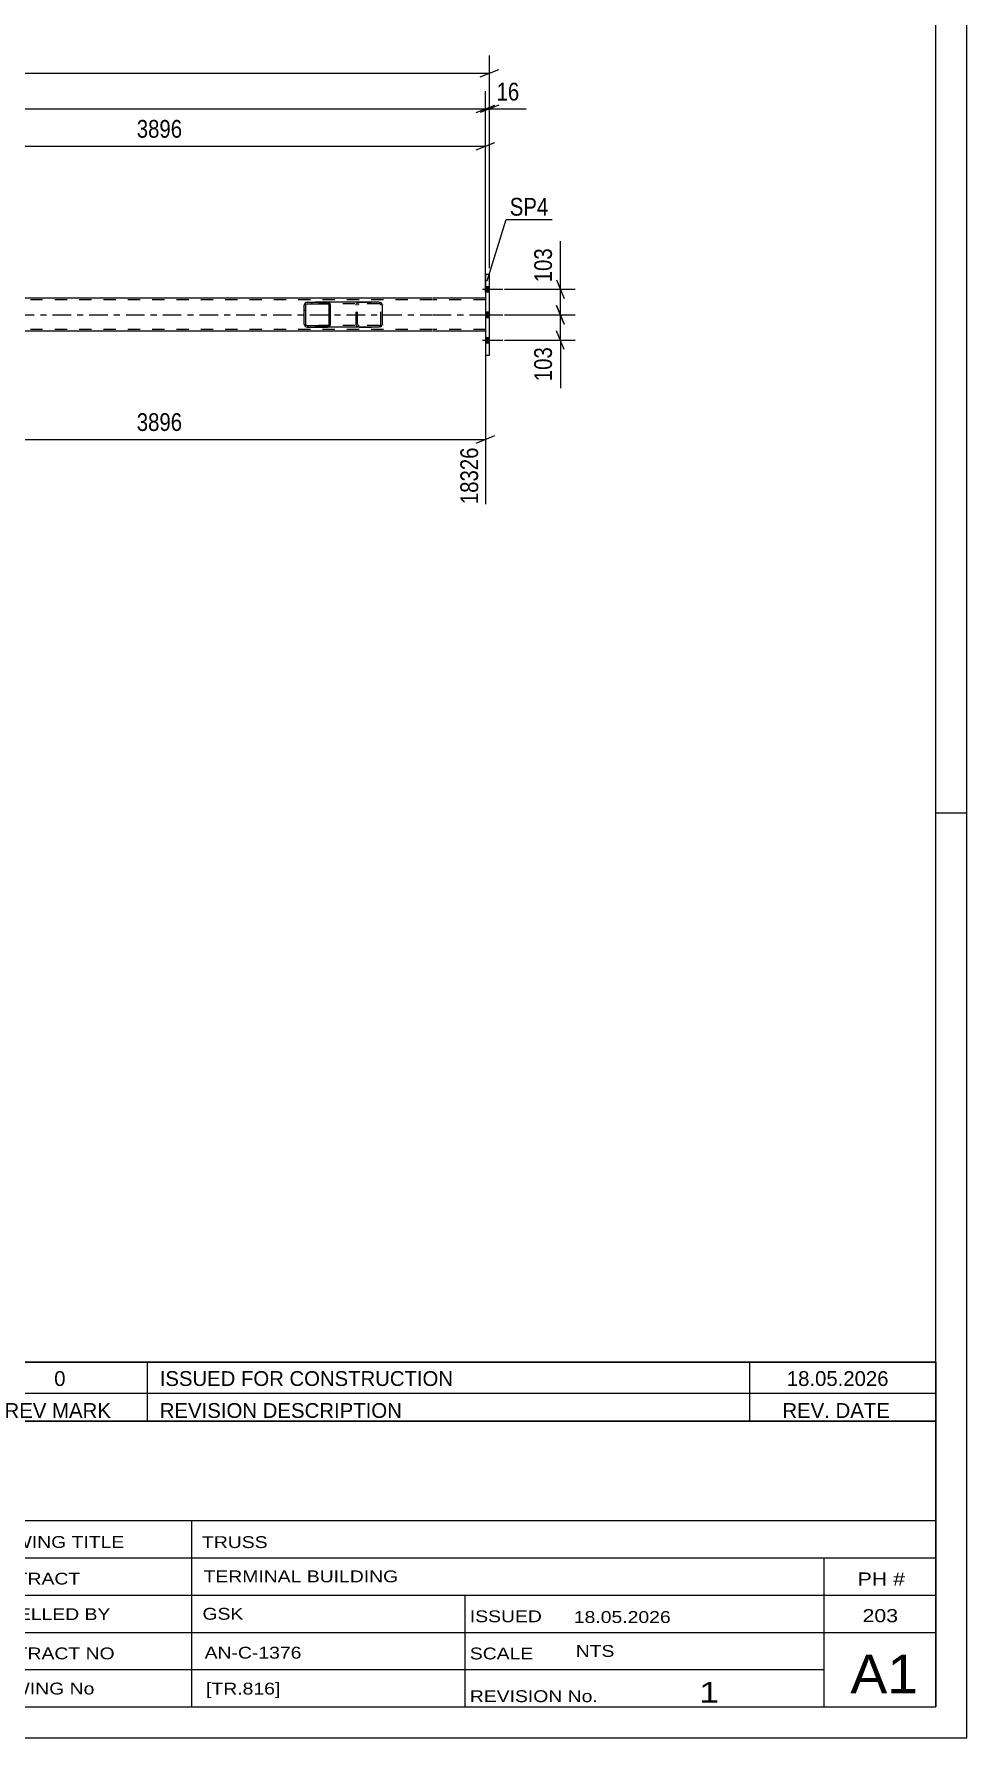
# Model space of a CAD drawing. Header units: millimetres. Extents: x 0 to 841, y 0 to 594.
# Drawn here: x 690.8 to 841, y 0 to 274.5 of the extents above; entities that cross this region are included whole.
import ezdxf

# ---------------------------------------------------------------- set-up
doc = ezdxf.new("R2010")
doc.units = ezdxf.units.MM
doc.linetypes.add('DXK_LINE_DOT2', pattern=[3.9198, 1.9599, -1.9599])
doc.linetypes.add('DXK_LINE_DOT3', pattern=[5.9187, 2.979, -0.9799, 0.9799, -0.9799])
doc.styles.add('Arial Narrow', font='ARIALN.TTF', dxfattribs={"height": 0.2})

# ---------------------------------------------------------------- blocks, each defined once
blk = doc.blocks.new('Unknown-272366397-1135')
at = {"color": 5, "linetype": 'Continuous'}
for p, q in [((841, 0), (841, 594)), ((836, 5), (836, 589)), ((841, 149), (836, 149)), ((5, 5), (836, 5)), ((0, 0), (841, 0))]:
    blk.add_line(p, q, dxfattribs=at)
blk = doc.blocks.new('Part-272366397-2436 - 2415')
at = {"color": 7, "linetype": 'DXK_LINE_DOT2'}
for p, q in [((754.86, 231.68), (95.95, 231.68)), ((763.48, 231.68), (754.96, 231.68)), ((763.48, 231.92), (763.48, 226.64)), ((754.86, 226.88), (95.95, 226.88)), ((763.48, 226.88), (754.96, 226.88))]:
    blk.add_line(p, q, dxfattribs=at)
at = {"color": 2, "linetype": 'Continuous'}
for p, q in [((754.86, 231.92), (663.62, 231.92)), ((763.48, 231.92), (754.96, 231.92)), ((754.86, 226.64), (237.94, 226.64)), ((763.48, 226.64), (754.96, 226.64))]:
    blk.add_line(p, q, dxfattribs=at)
at = {"color": 7, "linetype": 'DXK_LINE_DOT3'}
for p, q in [((95.95, 229.28), (754.86, 229.28)), ((754.96, 229.28), (763.48, 229.28))]:
    blk.add_line(p, q, dxfattribs=at)
blk = doc.blocks.new('Bolt-272366397-2454 - 2415')
at = {"linetype": 'Continuous'}
for points in [[(764.12, 232.94), (764.12, 233.82), (763.48, 233.82), (763.48, 232.94)], [(764.12, 232.94), (764.12, 233.82), (763.48, 233.82), (763.48, 232.94)], [(764.12, 232.94), (764.12, 233.82), (763.48, 233.82), (763.48, 232.94)], [(764.12, 228.84), (764.12, 229.72), (763.48, 229.72), (763.48, 228.84)], [(764.12, 228.84), (764.12, 229.72), (763.48, 229.72), (763.48, 228.84)], [(764.12, 224.74), (764.12, 225.62), (763.48, 225.62), (763.48, 224.74)], [(764.12, 224.74), (764.12, 225.62), (763.48, 225.62), (763.48, 224.74)], [(764.12, 224.74), (764.12, 225.62), (763.48, 225.62), (763.48, 224.74)]]:
    blk.add_hatch(color=1, dxfattribs=at).paths.add_polyline_path(points)
at = {"color": 1, "linetype": 'Continuous'}
for p, q in [((762.96, 233.38), (766.28, 233.38)), ((762.96, 233.38), (766.28, 233.38)), ((762.96, 233.38), (766.28, 233.38)), ((763.48, 233.82), (764.12, 233.82)), ((763.48, 233.82), (764.12, 233.82)), ((763.48, 233.82), (764.12, 233.82)), ((763.48, 232.94), (764.12, 232.94)), ((763.48, 232.94), (764.12, 232.94)), ((763.48, 232.94), (764.12, 232.94)), ((762.96, 229.28), (766.28, 229.28)), ((762.96, 229.28), (766.28, 229.28)), ((763.48, 229.72), (764.12, 229.72)), ((763.48, 229.72), (764.12, 229.72)), ((763.48, 228.84), (764.12, 228.84)), ((763.48, 228.84), (764.12, 228.84)), ((762.96, 225.18), (766.28, 225.18)), ((762.96, 225.18), (766.28, 225.18)), ((762.96, 225.18), (766.28, 225.18)), ((763.48, 225.62), (764.12, 225.62)), ((763.48, 225.62), (764.12, 225.62)), ((763.48, 225.62), (764.12, 225.62)), ((763.48, 224.74), (764.12, 224.74)), ((763.48, 224.74), (764.12, 224.74)), ((763.48, 224.74), (764.12, 224.74))]:
    blk.add_line(p, q, dxfattribs=at)
blk = doc.blocks.new('Part-272366397-2530 - 2415')
at = {"linetype": 'Continuous'}
h = blk.add_hatch(dxfattribs=at)
h.set_pattern_fill('', scale=0.7, style=0, pattern_type=0)
h.set_pattern_definition([(45, (738.474, 230.9796), (-1.57154, 1.57154), [])])
h.paths.add_polyline_path([(738.51, 230.8), (738.47, 230.98), (738.36, 231.14), (738.2, 231.24), (738, 231.28), (734.77, 231.28), (734.57, 231.24), (734.41, 231.14), (734.3, 230.98), (734.26, 230.8), (734.26, 227.76), (734.3, 227.57), (734.41, 227.42), (734.57, 227.31), (734.77, 227.28), (738, 227.28), (738.2, 227.31), (738.36, 227.42), (738.47, 227.57), (738.51, 227.76)])
h.paths.add_polyline_path([(738.24, 227.66), (738.18, 227.59), (738.1, 227.53), (738, 227.52), (734.77, 227.52), (734.67, 227.53), (734.59, 227.59), (734.53, 227.66), (734.51, 227.76), (734.51, 230.8), (734.53, 230.89), (734.59, 230.97), (734.67, 231.02), (734.77, 231.04), (738, 231.04), (738.1, 231.02), (738.18, 230.97), (738.24, 230.89), (738.26, 230.8), (738.26, 227.76)])
at = {"color": 2, "linetype": 'Continuous'}
for p, q in [((734.3, 230.98), (734.26, 230.8)), ((734.26, 227.76), (734.26, 230.8)), ((734.51, 230.8), (734.53, 230.89)), ((734.51, 227.76), (734.51, 230.8)), ((734.53, 230.89), (734.59, 230.97)), ((734.77, 231.28), (734.57, 231.24)), ((734.59, 230.97), (734.67, 231.02)), ((734.67, 231.02), (734.77, 231.04)), ((734.77, 231.28), (738, 231.28)), ((734.77, 231.04), (738, 231.04)), ((746.35, 231.28), (738, 231.28)), ((738.2, 231.24), (738, 231.28)), ((738, 231.04), (738.1, 231.02)), ((738.1, 231.02), (738.18, 230.97)), ((738.18, 230.97), (738.24, 230.89)), ((738.24, 230.89), (738.26, 230.8)), ((738.26, 227.76), (738.26, 230.8)), ((738.51, 230.8), (738.47, 230.98)), ((738.51, 227.76), (738.51, 230.8)), ((746.35, 231.28), (746.55, 231.24)), ((746.82, 230.98), (746.86, 230.8)), ((746.86, 227.76), (746.86, 230.8)), ((734.26, 227.76), (734.3, 227.57)), ((734.53, 227.66), (734.51, 227.76)), ((734.59, 227.59), (734.53, 227.66)), ((734.57, 227.31), (734.77, 227.28)), ((734.67, 227.53), (734.59, 227.59)), ((734.77, 227.52), (734.67, 227.53)), ((734.77, 227.52), (738, 227.52)), ((734.77, 227.28), (738, 227.28)), ((738.1, 227.53), (738, 227.52)), ((738, 227.28), (738.2, 227.31)), ((746.35, 227.28), (738, 227.28)), ((738.18, 227.59), (738.1, 227.53)), ((738.24, 227.66), (738.18, 227.59)), ((738.26, 227.76), (738.24, 227.66)), ((738.47, 227.57), (738.51, 227.76)), ((746.55, 227.31), (746.35, 227.28)), ((746.86, 227.76), (746.82, 227.57))]:
    blk.add_line(p, q, dxfattribs=at)
at = {"color": 7, "linetype": 'DXK_LINE_DOT2'}
for p, q in [((738, 231.28), (734.77, 231.28)), ((746.35, 231.04), (734.77, 231.04)), ((742.61, 230.8), (742.64, 230.98)), ((742.61, 227.76), (742.61, 230.8)), ((742.88, 230.89), (742.86, 230.8)), ((742.86, 227.76), (742.86, 230.8)), ((742.94, 230.97), (742.88, 230.89)), ((742.92, 231.24), (743.12, 231.28)), ((742.94, 230.97), (742.96, 230.98)), ((742.96, 230.98), (743.02, 231.02)), ((743.02, 231.02), (743.12, 231.04)), ((743.12, 231.28), (746.35, 231.28)), ((746.45, 231.02), (746.35, 231.04)), ((746.53, 230.97), (746.45, 231.02)), ((746.59, 230.89), (746.53, 230.97)), ((746.61, 230.8), (746.59, 230.89)), ((746.61, 227.76), (746.61, 230.8)), ((746.35, 227.52), (734.77, 227.52)), ((738, 227.28), (734.77, 227.28)), ((742.64, 227.57), (742.61, 227.76)), ((742.86, 227.76), (742.88, 227.66)), ((742.88, 227.66), (742.94, 227.59)), ((743.12, 227.28), (742.92, 227.31)), ((742.94, 227.59), (742.96, 227.57)), ((742.96, 227.57), (743.02, 227.53)), ((743.02, 227.53), (743.12, 227.52)), ((743.12, 227.28), (746.35, 227.28)), ((746.35, 227.52), (746.45, 227.53)), ((746.45, 227.53), (746.53, 227.59)), ((746.53, 227.59), (746.59, 227.66)), ((746.59, 227.66), (746.61, 227.76))]:
    blk.add_line(p, q, dxfattribs=at)
at = {"color": 2, "linetype": 'Continuous'}
for centre, start, end in [((734.75, 230.78), 110.7583, 155.68), ((738.02, 230.78), 24.32, 69.2417), ((746.37, 230.78), 24.32, 69.2417), ((734.75, 227.78), 204.32, 249.2417), ((738.02, 227.78), 290.7583, 335.68), ((746.37, 227.78), 290.7583, 335.68)]:
    blk.add_arc(centre, 0.496, start, end, dxfattribs=at)
at = {"color": 7, "linetype": 'DXK_LINE_DOT2'}
for centre, start, end in [((743.1, 230.78), 110.7583, 155.68), ((743.1, 227.78), 204.32, 249.2417)]:
    blk.add_arc(centre, 0.496, start, end, dxfattribs=at)
blk = doc.blocks.new('Part-272366397-2540 - 2415')
at = {"color": 2, "linetype": 'Continuous'}
for p, q in [((764.12, 235.78), (763.48, 235.78)), ((763.48, 235.78), (763.48, 222.78)), ((764.12, 222.78), (764.12, 235.78)), ((763.48, 222.78), (764.12, 222.78))]:
    blk.add_line(p, q, dxfattribs=at)
at = {"color": 7, "linetype": 'DXK_LINE_DOT2'}
for p, q in [((763.48, 235.78), (763.48, 222.78)), ((764.12, 222.78), (764.12, 235.78))]:
    blk.add_line(p, q, dxfattribs=at)
blk = doc.blocks.new('StraightDimension-272366397-2657 - 2415')
at = {"color": 7, "linetype": 'Continuous'}
for p, q in [((763.48, 236.78), (763.48, 265.28)), ((87.33, 262.43), (763.48, 262.43)), ((761.98, 261.83), (764.98, 263.03))]:
    blk.add_line(p, q, dxfattribs=at)
blk = doc.blocks.new('StraightDimension-272366397-16690 - 2415')
at = {"color": 7, "linetype": 'Continuous'}
for p, q in [((774.92, 230.78), (776.12, 227.78)), ((766.52, 229.28), (777.92, 229.28)), ((775.52, 225.18), (775.52, 229.28)), ((766.52, 225.18), (777.92, 225.18)), ((776.12, 223.68), (774.92, 226.68))]:
    blk.add_line(p, q, dxfattribs=at)
at = {"color": 0}
blk.add_wipeout([(774.77, 224.65), (770.57, 224.65), (770.57, 217.97), (774.77, 217.97)], dxfattribs=at)
at = {"color": 7, "linetype": 'Continuous'}
blk.add_line((775.52, 225.18), (775.52, 217.44), dxfattribs=at)
blk.add_line((775.52, 225.18), (775.52, 217.44), dxfattribs=at)
at = {"color": 3, "style": 'Arial Narrow'}
blk.add_text('103', height=2.863, rotation=90.0002, dxfattribs=at).set_placement((774.17, 218.57))
blk = doc.blocks.new('StraightDimension-272366397-2667 - 2415')
at = {"color": 7, "linetype": 'Continuous'}
for p, q in [((763.48, 236.78), (763.48, 265.28)), ((764.12, 236.78), (764.12, 265.28)), ((761.98, 261.83), (764.98, 263.03)), ((765.62, 263.03), (762.62, 261.83)), ((763.48, 262.43), (764.12, 262.43))]:
    blk.add_line(p, q, dxfattribs=at)
at = {"color": 0}
blk.add_wipeout([(769.5, 263.18), (769.5, 267.38), (764.65, 267.38), (764.65, 263.18)], dxfattribs=at)
at = {"color": 7, "linetype": 'Continuous'}
blk.add_line((764.12, 262.43), (770.03, 262.43), dxfattribs=at)
blk.add_line((764.12, 262.43), (770.03, 262.43), dxfattribs=at)
at = {"color": 3, "style": 'Arial Narrow'}
blk.add_text('16', height=2.863, dxfattribs=at).set_placement((765.25, 263.78))
blk = doc.blocks.new('StraightDimension-272366397-2707 - 2415')
at = {"color": 7, "linetype": 'Continuous'}
for p, q in [((763.48, 225.64), (763.48, 198.76)), ((658.42, 217.23), (658.42, 198.76)), ((659.92, 209.8), (656.92, 208.6)), ((658.42, 209.2), (763.48, 209.2)), ((761.98, 208.6), (764.98, 209.8))]:
    blk.add_line(p, q, dxfattribs=at)
at = {"color": 0}
blk.add_wipeout([(715.21, 209.95), (715.21, 214.15), (706.7, 214.15), (706.7, 209.95)], dxfattribs=at)
at = {"color": 0, "linetype": 'Continuous'}
blk.add_wipeout([(762.88, 208.5), (758.68, 208.5), (758.68, 198.16), (762.88, 198.16)], dxfattribs=at)
at = {"color": 3, "style": 'Arial Narrow'}
blk.add_text('3896', height=2.863, dxfattribs=at).set_placement((707.3, 210.55))
at = {"color": 3, "linetype": 'Continuous', "style": 'Arial Narrow'}
blk.add_text('18326', height=2.863, rotation=90.0002, dxfattribs=at).set_placement((762.28, 198.76))
blk = doc.blocks.new('StraightDimension-272366397-2715 - 2415')
at = {"color": 7, "linetype": 'Continuous'}
for p, q in [((764.12, 236.78), (764.12, 271.03)), ((86.69, 268.18), (764.12, 268.18)), ((762.62, 267.58), (765.62, 268.78))]:
    blk.add_line(p, q, dxfattribs=at)
blk = doc.blocks.new('StraightDimension-272366397-2726 - 2415')
at = {"color": 7, "linetype": 'Continuous'}
for p, q in [((658.42, 241.32), (658.42, 259.29)), ((763.48, 232.92), (763.48, 259.29)), ((659.92, 257.04), (656.92, 255.84)), ((658.42, 256.44), (763.48, 256.44)), ((761.98, 255.84), (764.98, 257.04))]:
    blk.add_line(p, q, dxfattribs=at)
at = {"color": 0}
blk.add_wipeout([(715.21, 257.19), (715.21, 261.39), (706.7, 261.39), (706.7, 257.19)], dxfattribs=at)
at = {"color": 3, "style": 'Arial Narrow'}
blk.add_text('3896', height=2.863, dxfattribs=at).set_placement((707.3, 257.79))
blk = doc.blocks.new('StraightDimension-272366397-16689 - 2415')
at = {"color": 7, "linetype": 'Continuous'}
for p, q in [((766.52, 233.38), (777.92, 233.38)), ((774.92, 234.88), (776.12, 231.88)), ((775.52, 229.28), (775.52, 233.38)), ((776.12, 227.78), (774.92, 230.78)), ((766.52, 229.28), (777.92, 229.28))]:
    blk.add_line(p, q, dxfattribs=at)
at = {"color": 0}
blk.add_wipeout([(774.77, 240.59), (770.57, 240.59), (770.57, 233.9), (774.77, 233.9)], dxfattribs=at)
at = {"color": 7, "linetype": 'Continuous'}
blk.add_line((775.52, 233.38), (775.52, 241.11), dxfattribs=at)
blk.add_line((775.52, 233.38), (775.52, 241.11), dxfattribs=at)
at = {"color": 3, "style": 'Arial Narrow'}
blk.add_text('103', height=2.863, rotation=90.0002, dxfattribs=at).set_placement((774.17, 234.5))
blk = doc.blocks.new('Unknown-272366397-18326')
at = {"color": 7, "linetype": 'Continuous'}
for p, q in [((676, 51.05), (676, 5)), ((676, 51.05), (836, 51.05)), ((836, 51), (836, 5)), ((676, 35), (836, 35)), ((716.14, 35), (716.14, 5)), ((676, 29), (836, 29)), ((818, 5.05), (818, 29.05)), ((676, 23), (836, 23)), ((760.14, 23), (760.14, 5)), ((676, 17), (836, 17)), ((676, 11), (818, 11)), ((676, 5), (836, 5))]:
    blk.add_line(p, q, dxfattribs=at)
at = {"color": 7, "style": 'Arial Narrow'}
for s, height, width, p in [('DRAWING TITLE', 1.9089, 1.425378, (680.88, 30.61)), ('TRUSS', 1.909, 1.425378, (717.81, 30.59)), ('CONTRACT', 1.909, 1.425378, (680.88, 24.71)), ('TERMINAL BUILDING', 1.9089, 1.425378, (718.06, 25.07)), ('MODELLED BY', 1.9089, 1.425378, (680.88, 18.98)), ('GSK', 1.909, 1.425378, (717.88, 19.04)), ('ISSUED', 1.909, 1.425378, (760.94, 18.64)), ('18.05.2026', 1.909, 1.425378, (777.69, 18.52)), ('CONTRACT NO', 1.9089, 1.425378, (680.88, 12.66)), ('AN-C-1376', 1.909, 1.425378, (718.23, 12.78)), ('SCALE', 1.909, 1.425378, (760.94, 12.65)), ('A1', 6.204, 1.25, (822.24, 7.2)), ('DRAWING No', 1.909, 1.425378, (680.56, 7)), ('[TR.816]', 1.909, 1.425378, (718.46, 6.99)), ('1', 3.34, 1.5, (797.91, 5.68)), ('REVISION No.', 1.9089, 1.425378, (760.94, 5.77))]:
    blk.add_text(s, height=height, dxfattribs=dict(at, width=width)).set_placement(p)
at = {"color": 7, "linetype": 'Continuous', "style": 'Arial Narrow'}
for s, height, width, p in [('PH #', 2.1, 1.42538, (823.4, 24.55)), ('203', 2.1, 1.42538, (824.19, 18.65)), ('NTS', 1.909, 1.425378, (778, 13.05))]:
    blk.add_text(s, height=height, dxfattribs=dict(at, width=width)).set_placement(p)
blk = doc.blocks.new('Unknown-272366397-18329')
at = {"color": 7, "linetype": 'Continuous'}
for p, q in [((676, 60.55), (836, 60.55)), ((836, 60.55), (676, 60.55)), ((676, 60.55), (676, 55.55)), ((685, 60.55), (685, 55.55)), ((709, 60.55), (709, 55.55)), ((806, 60.55), (806, 55.55)), ((836, 60.55), (836, 55.55)), ((676, 55.55), (836, 55.55)), ((676, 55.55), (676, 51.05)), ((676, 55.55), (836, 55.55)), ((685, 55.55), (685, 51.05)), ((709, 55.55), (709, 51.05)), ((806, 55.55), (806, 51.05)), ((836, 55.55), (836, 51.05)), ((836, 51.05), (676, 51.05))]:
    blk.add_line(p, q, dxfattribs=at)
at = {"color": 7, "linetype": 'Continuous', "style": 'Arial Narrow'}
for s, height, width, p in [('1', 2.39, 1.196471, (679.16, 56.7)), ('0', 2.39, 1.196471, (694, 56.7)), ('ISSUED FOR CONSTRUCTION', 2.3861, 1.196471, (711, 56.7)), ('18.05.2026', 2.386, 1.196471, (812, 56.7)), ('No', 2.386, 1.2, (677.54, 51.55)), ('REV MARK', 2.386, 1.2, (686, 51.55)), ('REVISION DESCRIPTION', 2.3861, 1.2, (711, 51.55)), ('REV. DATE', 2.386, 1.2, (811.28, 51.55))]:
    blk.add_text(s, height=height, dxfattribs=dict(at, width=width)).set_placement(p)
blk = doc.blocks.new('Mark-272366397-2536 - 2415')
at = {"color": 0}
blk.add_wipeout([(773.58, 245.24), (773.58, 248.24), (767.37, 248.24), (767.37, 245.24)], dxfattribs=at)
blk.add_wipeout([(773.58, 245.24), (773.58, 248.24), (767.37, 248.24), (767.37, 245.24)], dxfattribs=at)
at = {"color": 30, "linetype": 'Continuous'}
for p, q in [((763.75, 234.75), (766.77, 244.64)), ((766.77, 244.64), (774.18, 244.64))]:
    blk.add_line(p, q, dxfattribs=at)
at = {"color": 3, "style": 'Arial Narrow'}
blk.add_text('SP4', height=2.863, dxfattribs=at).set_placement((767.37, 245.24))

msp = doc.modelspace()

# ---------------------------------------------------------------- block references
for name in ['Unknown-272366397-1135', 'Bolt-272366397-2454 - 2415', 'Part-272366397-2540 - 2415', 'Part-272366397-2436 - 2415', 'Part-272366397-2530 - 2415', 'Unknown-272366397-18329', 'Unknown-272366397-18326']:
    msp.add_blockref(name, (0, 0))

# ---------------------------------------------------------------- next in the draw order: block references
for name in ['StraightDimension-272366397-2657 - 2415', 'StraightDimension-272366397-16690 - 2415', 'StraightDimension-272366397-2707 - 2415']:
    msp.add_blockref(name, (0, 0))

# ---------------------------------------------------------------- next in the draw order: block references
msp.add_blockref('StraightDimension-272366397-2667 - 2415', (0, 0))

# ---------------------------------------------------------------- next in the draw order: block references
msp.add_blockref('StraightDimension-272366397-2715 - 2415', (0, 0))

# ---------------------------------------------------------------- next in the draw order: block references
for name in ['StraightDimension-272366397-2726 - 2415', 'StraightDimension-272366397-16689 - 2415']:
    msp.add_blockref(name, (0, 0))

# ---------------------------------------------------------------- next in the draw order: block references
msp.add_blockref('Mark-272366397-2536 - 2415', (0, 0))

doc.saveas('drawing.dxf')
